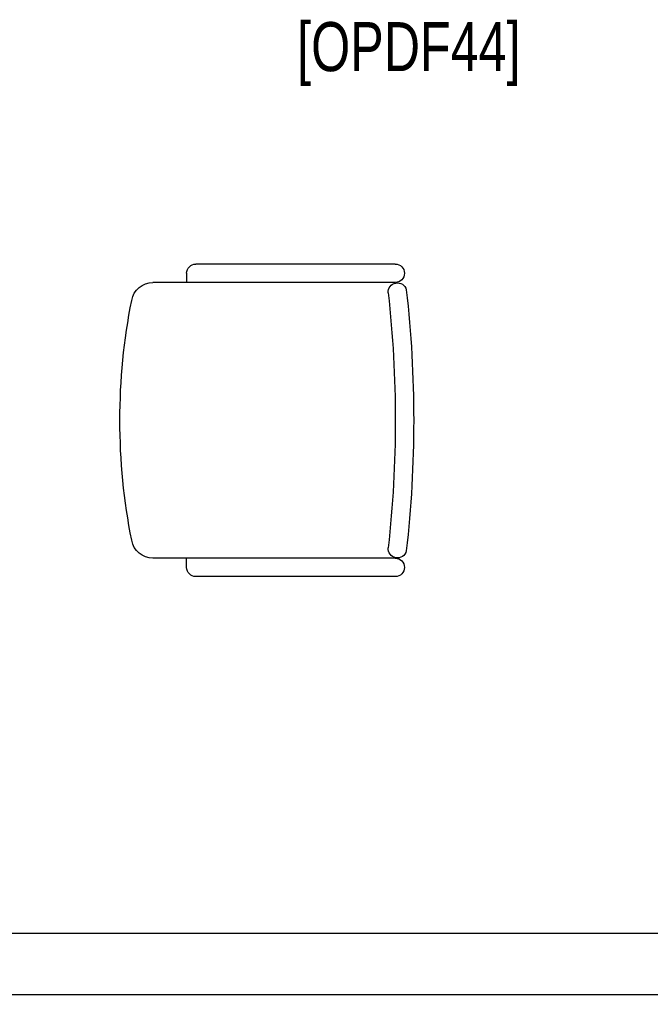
# Model space of a CAD drawing. Header units: millimetres. Extents: x -160614 to 59925, y -157025 to 0.
# Drawn here: x -30669 to -29639, y -103943 to -102352 of the extents above; entities that cross this region are included whole.
import ezdxf

# ---------------------------------------------------------------- set-up
doc = ezdxf.new("R2010")
doc.units = ezdxf.units.MM
doc.header["$LTSCALE"] = 8
for name, color, linetype, lineweight in [('72_EGR_BASE_TEXT', 9, 'Continuous', 5), ('72_EGR_EQP_TAG', 9, 'Continuous', 5), ('LOADING', 9, 'Continuous', 5), ('Walls', 9, 'Continuous', 5)]:
    doc.layers.add(name, color=color, linetype=linetype, lineweight=lineweight)
doc.layers.add('TME-NON MEDICAL FURNITURE', color=9, linetype='Continuous')
doc.styles.add('X3G_ENTITY_9F38', font='swisscl.ttf', dxfattribs={"height": 0.2})

# ---------------------------------------------------------------- blocks, each defined once
blk = doc.blocks.new('GF21016-P')
at = {"layer": 'LOADING', "extrusion": (-1.24384e-09, -1.20261e-09, -1)}
for p, q in [((0.0128, 0.0179), (0.0128, 0.4136)), ((0.4628, 0.0179), (0.4628, 0.4136)), ((-0.0022, 0.3585), (0.0128, 0.3585)), ((0.4778, 0.3585), (0.4628, 0.3585)), ((-0.0172, 0.0179), (-0.0172, 0.3435)), ((0.4928, 0.0179), (0.4928, 0.3435)), ((0.4778, 0.0029), (0.4778, 0.0029))]:
    blk.add_line(p, q, dxfattribs=at)
for centre, radius, start, end in [((-0.2378, -0.5362), 1.0036, 78.7568, 101.2432), ((-0.0478, 0.4136), 0.035, 0, 80.6557), ((-0.4278, 0.4136), 0.035, 99.3443, 180), ((0.0022, 0.3435), 0.015, 0, 90), ((-0.4778, 0.3435), 0.015, 90, 180), ((0.0022, 0.0179), 0.015, 270, 0), ((0.0022, 0.0179), 0.015, 180, 270), ((-0.0284, 0.0145), 0.015, 284.3864, 95.5209), ((-0.2378, 1.8928), 1.8749, 263.6341, 276.3659), ((-0.4471, 0.0145), 0.015, 84.4791, 255.6136), ((-0.4778, 0.0179), 0.015, 270, 0), ((-0.4778, 0.0179), 0.015, 180, 270), ((-0.2378, 1.8734), 1.8855, 263.5119, 276.4881)]:
    blk.add_arc(centre, radius, start, end, dxfattribs=at)
blk = doc.blocks.new('1stF')
at = {"layer": 'Walls', "color": 9}
for p, q in [((-32452.3, -103842.6, 0.1), (-29093.8, -103842.6, 0.1)), ((-37052.3, -103942.6, 0.1), (-29052.3, -103942.6, 0.1))]:
    blk.add_line(p, q, dxfattribs=at)
at = {"layer": 'TME-NON MEDICAL FURNITURE', "color": 9, "extrusion": (-2.24019e-05, 2.67576e-11, 1), "xscale": 1000.000000000005, "yscale": 1000.000000000005, "zscale": -1000.000000000002, "rotation": 89.99997488764727}
blk.add_blockref('GF21016-P', (-30037.7, -103243.7, 0.7), dxfattribs=at)
at = {"layer": '72_EGR_BASE_TEXT', "color": 9, "insert": (-30033.5, -102356.2, 0.1), "char_height": 80, "attachment_point": 2, "style": 'X3G_ENTITY_9F38'}
blk.add_mtext('[OPDF44]', dxfattribs=at)

msp = doc.modelspace()

# ---------------------------------------------------------------- block references
at = {"layer": '72_EGR_EQP_TAG'}
msp.add_blockref('1stF', (0, 0), dxfattribs=at)

doc.saveas('drawing.dxf')
